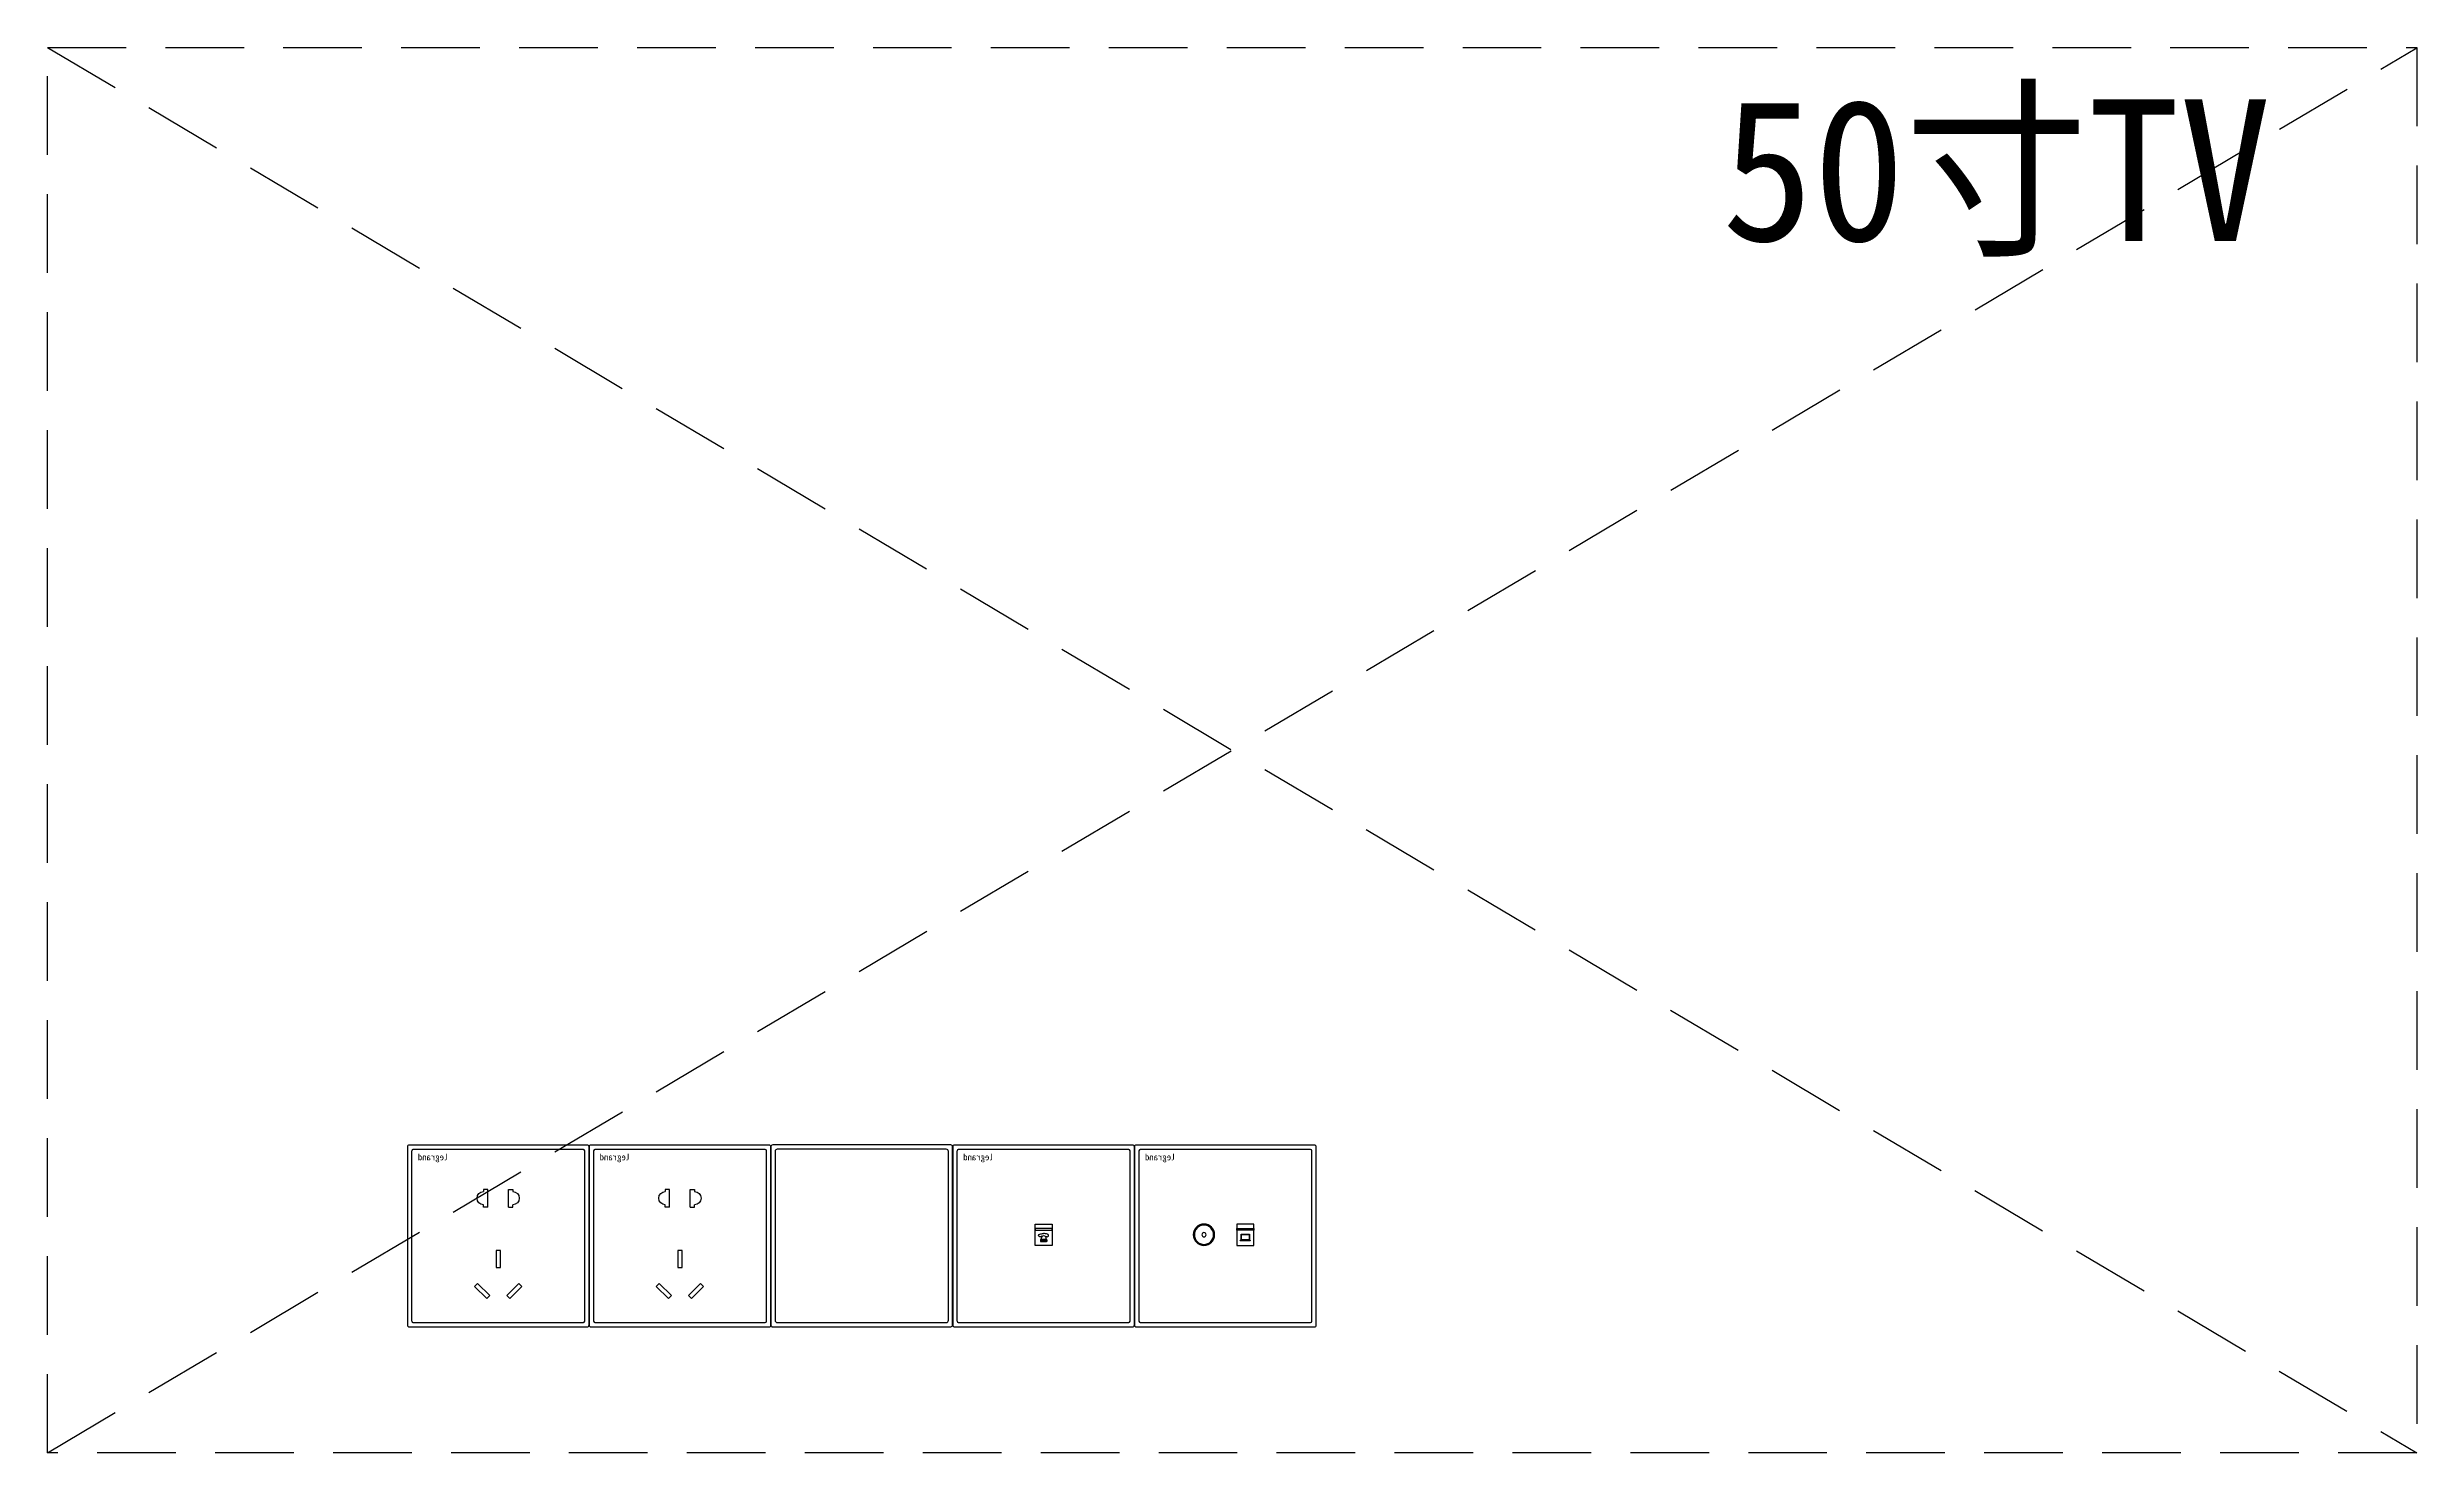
# Model space of a CAD drawing. Header units: millimetres. Extents: x -94739 to 67223, y -48947 to 34737.
# Drawn here: x -89735 to -88605, y -46368 to -45698 of the extents above; entities that cross this region are included whole.
import ezdxf

# ---------------------------------------------------------------- set-up
doc = ezdxf.new("R2010")
doc.units = ezdxf.units.MM
doc.linetypes.add('HIDDEN2', pattern=[0.1875, 0.125, -0.0625])
doc.layers.add('EL-通用', color=200, linetype='Continuous')
doc.styles.add('文字', font='', dxfattribs={"width": 0.95})
doc.styles.add('黑体', font='simhei.ttf')
doc.styles.get('文字').set_extended_font_data('SimSun')

# ---------------------------------------------------------------- blocks, each defined once
blk = doc.blocks.new('*U18')
at = {"color": 250}
for p, q in [((481323.7, 386593.4), (481323.4, 386593.3)), ((481327.6, 386593.4), (481328, 386593.3))]:
    blk.add_line(p, q, dxfattribs=at)
at = {"color": 4, "ltscale": 0.3}
blk.add_lwpolyline([(481376.7, 386552.9), (481293.4, 386552.9, -0.414214), (481292.5, 386553.8), (481292.5, 386637.1, -0.414214), (481293.4, 386637.9), (481376.7, 386637.9, -0.414214), (481377.5, 386637.1), (481377.5, 386553.8, -0.414214)], format="xyb", close=True, dxfattribs=at)
at = {"color": 8, "ltscale": 0.3}
blk.add_lwpolyline([(481374.5, 386554.9), (481295.5, 386554.9, -0.414214), (481294.5, 386555.9), (481294.5, 386634.9, -0.414214), (481295.5, 386635.9), (481374.5, 386635.9, -0.414214), (481375.5, 386634.9), (481375.5, 386555.9, -0.414214)], format="xyb", close=True, dxfattribs=at)
at = {"color": 8}
blk.add_lwpolyline([(481329.7, 386591), (481321.7, 386591), (481321.7, 386601), (481329.7, 386601)], close=True, dxfattribs=at)
at = {"color": 250}
for points in [[(481329.7, 386598.9), (481321.7, 386598.9), (481321.7, 386598.2), (481329.7, 386598.2)], [(481328, 386593.3), (481323.4, 386593.3), (481323.4, 386593.2), (481328, 386593.2)], [(481327.6, 386596.3), (481323.7, 386596.3), (481323.7, 386593.4), (481327.6, 386593.4)], [(481327.4, 386596.1), (481323.9, 386596.1), (481323.9, 386593.6), (481327.4, 386593.6)]]:
    blk.add_lwpolyline(points, close=True, dxfattribs=at)
at = {"color": 8}
for radius in [5, 1]:
    blk.add_circle((481345, 386596), radius, dxfattribs=at)
at = {"color": 250}
blk.add_circle((481345, 386596), 4.5, dxfattribs=at)
at = {"color": 8, "ltscale": 15, "insert": (481358.3, 386633.8), "char_height": 3, "attachment_point": 1, "line_spacing_factor": 0.36, "style": '黑体'}
blk.add_mtext_dynamic_manual_height_columns('legrand', width=8.504, gutter_width=1, heights=[0], dxfattribs=at)
blk = doc.blocks.new('*U17')
at = {"color": 250}
for p, q in [((481333.5, 386593.2), (481336.5, 386593.2)), ((481333.6, 386593.7), (481336.5, 386593.7))]:
    blk.add_line(p, q, dxfattribs=at)
at = {"color": 4, "ltscale": 0.3}
blk.add_lwpolyline([(481376.7, 386552.9), (481293.4, 386552.9, -0.414214), (481292.5, 386553.8), (481292.5, 386637.1, -0.414214), (481293.4, 386637.9), (481376.7, 386637.9, -0.414214), (481377.5, 386637.1), (481377.5, 386553.8, -0.414214)], format="xyb", close=True, dxfattribs=at)
at = {"color": 8, "ltscale": 0.3}
blk.add_lwpolyline([(481374.5, 386554.9), (481295.5, 386554.9, -0.414214), (481294.5, 386555.9), (481294.5, 386634.9, -0.414214), (481295.5, 386635.9), (481374.5, 386635.9, -0.414214), (481375.5, 386634.9), (481375.5, 386555.9, -0.414214)], format="xyb", close=True, dxfattribs=at)
at = {"color": 8}
blk.add_lwpolyline([(481331, 386591), (481339, 386591), (481339, 386601), (481331, 386601)], close=True, dxfattribs=at)
at = {"color": 250}
blk.add_lwpolyline([(481331, 386598.9), (481339, 386598.9), (481339, 386598.2), (481331, 386598.2)], close=True, dxfattribs=at)
for points in [[(481334.2, 386595.4, -0.266988), (481333, 386595.1, -0.273678), (481332.7, 386595.7, -0.259779), (481333.2, 386596.3, -0.068164), (481335, 386596.5, -2.704286)], [(481334.2, 386595.4, -0.086542), (481333.7, 386593.9, 0.121918), (481333.5, 386593.4), (481333.5, 386592.9), (481336.3, 386592.9)], [(481335.8, 386595.4, 0.086542), (481336.3, 386593.9, -0.121918), (481336.5, 386593.4), (481336.5, 386592.9), (481333.7, 386592.9)], [(481335.8, 386595.4, 0.266988), (481337.1, 386595.1, 0.273678), (481337.3, 386595.7, 0.259779), (481336.8, 386596.3, 0.068164), (481335, 386596.5, 2.704286)]]:
    blk.add_lwpolyline(points, format="xyb", dxfattribs=at)
blk.add_arc((481335, 386594), 1.59, 60.8289, 119.1711, dxfattribs=at)
at = {"color": 8, "ltscale": 15, "insert": (481358.3, 386633.8), "char_height": 3, "attachment_point": 1, "line_spacing_factor": 0.36, "style": '黑体'}
blk.add_mtext_dynamic_manual_height_columns('legrand', width=8.504, gutter_width=1, heights=[0], dxfattribs=at)
blk = doc.blocks.new('*U371')
at = {"color": 251}
for p, q in [((481330.2, 386608.9), (481330.2, 386617.2)), ((481339.9, 386608.9), (481339.9, 386617.2)), ((481334, 386580.6), (481334, 386588.6)), ((481334, 386588.6), (481336, 386588.6)), ((481336, 386588.6), (481336, 386580.6)), ((481324, 386571.8), (481325.4, 386573.2)), ((481329.6, 386566.2), (481324, 386571.8)), ((481325.4, 386573.2), (481331, 386567.6)), ((481336, 386580.6), (481334, 386580.6)), ((481344.7, 386573.2), (481339, 386567.6)), ((481340.4, 386566.2), (481346.1, 386571.8)), ((481346.1, 386571.8), (481344.7, 386573.2)), ((481331, 386567.6), (481329.6, 386566.2)), ((481339, 386567.6), (481340.4, 386566.2))]:
    blk.add_line(p, q, dxfattribs=at)
at = {"color": 4, "ltscale": 0.3}
blk.add_lwpolyline([(481376.7, 386552.9), (481293.4, 386552.9, -0.414214), (481292.5, 386553.8), (481292.5, 386637.1, -0.414214), (481293.4, 386637.9), (481376.7, 386637.9, -0.414214), (481377.5, 386637.1), (481377.5, 386553.8, -0.414214)], format="xyb", close=True, dxfattribs=at)
at = {"color": 251, "ltscale": 0.3}
blk.add_lwpolyline([(481374.5, 386554.9), (481295.5, 386554.9, -0.414214), (481294.5, 386555.9), (481294.5, 386634.9, -0.414214), (481295.5, 386635.9), (481374.5, 386635.9, -0.414214), (481375.5, 386634.9), (481375.5, 386555.9, -0.414214)], format="xyb", close=True, dxfattribs=at)
at = {"color": 251}
for points in [[(481330.2, 386617.2), (481328.2, 386617.2), (481328.2, 386616.2)], [(481339.9, 386617.2), (481341.9, 386617.2), (481341.9, 386616.2)], [(481330.2, 386608.9), (481328.2, 386608.9), (481328.2, 386609.9)], [(481339.9, 386608.9), (481341.9, 386608.9), (481341.9, 386609.9)]]:
    blk.add_lwpolyline(points, dxfattribs=at)
for centre, start, end in [((481328.3, 386613.1), 91.2659, 268.7371), ((481341.8, 386613.1), 271.2629, 88.7341)]:
    blk.add_arc(centre, 3.12, start, end, dxfattribs=at)
at = {"color": 8, "ltscale": 15, "insert": (481358.3, 386633.8), "char_height": 3, "attachment_point": 1, "line_spacing_factor": 0.36, "style": '黑体'}
blk.add_mtext_dynamic_manual_height_columns('legrand', width=8.504, gutter_width=1, heights=[0], dxfattribs=at)
blk = doc.blocks.new('365rgsdfgfdh')
at = {"color": 4, "ltscale": 0.3}
blk.add_lwpolyline([(42.5, 0), (-42.5, 0, -0.414214), (-43.3, 0.9), (-43.3, 85.8, -0.414214), (-42.5, 86.7), (42.5, 86.7, -0.414214), (43.4, 85.8), (43.4, 0.9, -0.414214)], format="xyb", close=True, dxfattribs=at)
at = {"color": 251, "ltscale": 0.3}
blk.add_lwpolyline([(40.3, 2), (-40.3, 2, -0.414214), (-41.3, 3.1), (-41.3, 83.6, -0.414214), (-40.3, 84.7), (40.3, 84.7, -0.414214), (41.3, 83.6), (41.3, 3.1, -0.414214)], format="xyb", close=True, dxfattribs=at)

msp = doc.modelspace()

# ---------------------------------------------------------------- linework, layer by layer
at = {"color": 1, "linetype": 'HIDDEN2', "ltscale": 300}
msp.add_lwpolyline([(-89734.6, -45697.9), (-88604.6, -45697.9), (-88604.6, -46367.9), (-89734.6, -46367.9)], close=True, dxfattribs=at)
for points in [[(-89734.6, -45697.9), (-88604.6, -46367.9)], [(-89734.6, -46367.9), (-88604.6, -45698.1)]]:
    msp.add_lwpolyline(points, dxfattribs=at)

# ---------------------------------------------------------------- block references
at = {"xscale": -1}
msp.add_blockref('365rgsdfgfdh', (-89346.2, -46307.9), dxfattribs=at)
at = {"layer": 'EL-通用', "linetype": 'ByBlock', "xscale": -1.019999999999072, "yscale": 1.019999999999072, "zscale": 1.019999999999072}
for name, p in [('*U371', (401442.1, -440591.9)), ('*U371', (401528.8, -440591.9)), ('*U17', (401702.2, -440591.9)), ('*U18', (401788.9, -440591.9))]:
    msp.add_blockref(name, p, dxfattribs=at)

# ---------------------------------------------------------------- texts
at = {"color": 2, "style": '文字', "width": 0.95}
msp.add_text('50寸TV', height=67.5, dxfattribs=at).set_placement((-88936, -45790.1))

doc.saveas('drawing.dxf')
